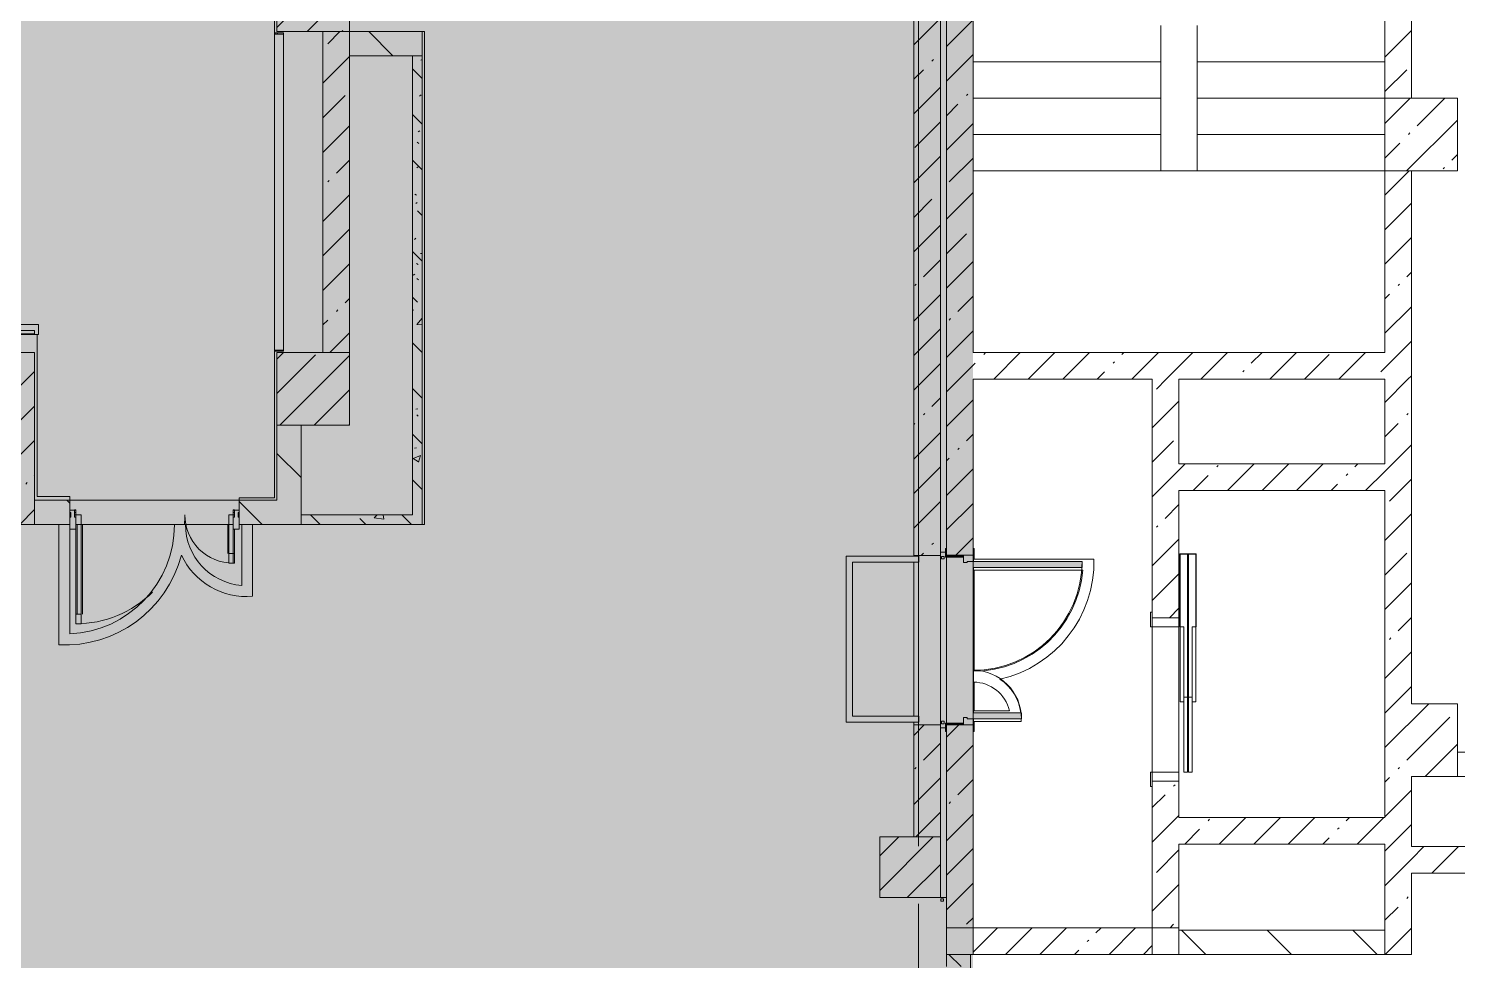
# Model space of a CAD drawing. Header units: millimetres. Extents: x -3238 to 193830, y -8553 to 29000.
# Drawn here: x 89917 to 101717, y 10180 to 17875 of the extents above; entities that cross this region are included whole.
import ezdxf

# ---------------------------------------------------------------- set-up
doc = ezdxf.new("R2010")
doc.units = ezdxf.units.MM
doc.linetypes.add('Осевая', pattern=[3175, 635, -476.25, 1587.5, -476.25])
doc.layers.add('A-DETL-GENF-5', color=7, linetype='Continuous', lineweight=9, true_color=0xc0c0c0, transparency=0.4)
for name, color, linetype, lineweight, true_color in [('A-DETL-GENF-6', 7, 'Continuous', 5, 0xe2e2e2), ('A-DETL-GENF-8', 7, 'Continuous', 5, 0xb7b7b7), ('A-DOOR-2', 7, 'Continuous', 5, 0xaaaaaa), ('A-DOOR-3', 7, 'Continuous', 5, 0xe2e2e2), ('A-DOOR-4', 7, 'Continuous', 5, 0xb7b7b7), ('A-DOOR-FRAM-2', 7, 'Continuous', 5, 0xe2e2e2), ('A-DOOR-FRAM-3', 7, 'Continuous', 5, 0xaaaaaa), ('A-DOOR-FRAM-4', 7, 'Continuous', 5, 0xb7b7b7), ('A-FLOR-2', 7, 'Continuous', 5, 0xb7b7b7), ('A-FLOR-3', 7, 'Continuous', 5, 0xaaaaaa), ('A-GLAZ-CWMG-2', 7, 'Continuous', 5, 0x737373), ('A-WALL-4', 7, 'Continuous', 9, 0x737373), ('A-WALL-5', 7, 'Continuous', 5, 0x737373), ('A-WALL-PATT-1', 7, 'Continuous', 5, 0x787878), ('I-WALL-7', 7, 'Continuous', 5, 0x737373), ('I-WALL-8', 7, 'Continuous', 5, 0x787878), ('S-COLS-2', 7, 'Continuous', 5, 0x737373)]:
    doc.layers.add(name, color=color, linetype=linetype, lineweight=lineweight, true_color=true_color)
for name, color, linetype, lineweight in [('A-WALL', 7, 'Continuous', 9), ('I-WALL-6', 7, 'Continuous', 5), ('S-COLS-3', 7, 'Continuous', 5), ('S-STRS-2', 7, 'Continuous', 5), ('Оси', 7, 'Continuous', 9), ('Оси-2', 7, 'Осевая', 9)]:
    doc.layers.add(name, color=color, linetype=linetype, lineweight=lineweight)
pattern_1 = [(135, (58957.15, 0), (-353.5534, -353.5534), [])]
pattern_2 = [(45, (58957.15, 0), (-285.123, 285.123), []), (45, (59242.27, 0), (-285.123, 285.123), [504.031, -100.806, 16.764, -84.042])]
pattern_3 = [(135, (58957.15, 0), (-377.171, -377.171), [533.4, -88.9, 17.78, -88.9]), (135, (58957.15, 376.94), (-377.171, -377.171), []), (50, (58957.15, 0), (637.6445, -55.7866), [66.675, -733.425]), (355, (58957.15, 0), (-123.349, 668.699), [53.34, -586.74]), (100.451, (59010.3, -4.65), (514.299, 612.908), [56.665, -623.315]), (46.184, (58957.15, 177.8), (948.776, -147.15), [100.012, -1100.137]), (96.636, (59036.2, 165.5), (830.91, 865.997), [84.998, -934.973]), (351.184, (58957.2, 177.8), (830.918, 865.988), [80.01, -880.11]), (21, (59046.05, 133.35), (530.6506, -357.928), [66.675, -733.425]), (326, (59046.05, 133.35), (216.308, 644.658), [53.34, -586.74]), (71.451, (59090.3, 103.5), (746.96, 286.724), [56.665, -623.315]), (37.5, (58957.15, 0), (10.8105, 295.9426), [16.764, -562.864, 16.764, -578.866, -588.962]), (37.5, (58957.15, 0), (10.8105, 295.9426), [-1175.258, 16.764, -572.198]), (7.5, (58957.15, 0), (233.8692, 350.6318), [16.764, -322.834, 16.764, -549.529, -224.472]), (7.5, (58957.15, 0), (233.8692, 350.6318), [-905.891, 16.764, -207.708]), (327.5, (58758.9, 0), (474.5678, -20.0513), [16.764, -205.486, 16.764, -676.656, -920.115]), (327.5, (58758.9, 0), (474.5678, -20.0513), [-915.67, 16.764, -903.351]), (317.5, (58670, 0), (518.452, 88.9934), [16.764, -272.161, 16.764, -443.738, -653.415]), (317.5, (58670, 0), (518.452, 88.9934), [-749.427, 16.764, -636.651])]

# ---------------------------------------------------------------- blocks, each defined once
blk = doc.blocks.new('BSC_Колонна _Прямоугольная - 600х600-V157-2_3_1_птичка')
at = {"layer": 'S-COLS-3'}
h = blk.add_hatch(dxfattribs=at)
h.set_pattern_fill('FP_179', color=256, style=0, pattern_type=2)
h.set_pattern_definition([(45, (-42460, -17000), (-285.123, 285.123), []), (45, (-42174.88, -17000), (-285.123, 285.123), [504.031, -100.806, 16.764, -84.042])])
h.paths.add_polyline_path([(-300, -300), (300, -300), (300, 300), (-300, 300)])
for p, q in [((300, 300), (-300, 300)), ((-300, 300), (-300, -300)), ((300, -300), (300, 300)), ((-300, -300), (300, -300))]:
    blk.add_line(p, q, dxfattribs=at)
blk = doc.blocks.new('BSC_Колонна _Прямоугольная - 600х600-V173-2_3_1_птичка')
at = {"layer": 'S-COLS-3'}
h = blk.add_hatch(dxfattribs=at)
h.set_pattern_fill('FP_190', color=256, style=0, pattern_type=2)
h.set_pattern_definition([(45, (-33310, -18150), (-285.123, 285.123), []), (45, (-33024.88, -18150), (-285.123, 285.123), [504.031, -100.806, 16.764, -84.042])])
h.paths.add_polyline_path([(-300, -300), (300, -300), (300, 300), (-300, 300)])
at = {"layer": 'S-COLS-2'}
for p, q in [((300, 300), (-300, 300)), ((-300, 300), (-300, -300)), ((300, -300), (300, 300)), ((-300, -300), (300, -300))]:
    blk.add_line(p, q, dxfattribs=at)
blk = doc.blocks.new('BSC_Колонна _Прямоугольная - 600х600-V183-2_3_1_птичка')
at = {"layer": 'S-COLS-3'}
h = blk.add_hatch(dxfattribs=at)
h.set_pattern_fill('FP_194', color=256, style=0, pattern_type=2)
h.set_pattern_definition([(45, (-33310, -14900), (-285.123, 285.123), []), (45, (-33024.88, -14900), (-285.123, 285.123), [504.031, -100.806, 16.764, -84.042])])
h.paths.add_polyline_path([(-300, -300), (300, -300), (300, 300), (-300, 300), (-300, 211)])
at = {"layer": 'S-COLS-2'}
for p, q in [((300, 300), (-300, 300)), ((-300, 300), (-300, -300)), ((300, -300), (300, 300)), ((-300, -300), (300, -300))]:
    blk.add_line(p, q, dxfattribs=at)
blk = doc.blocks.new('110_Дверь_СКБ_2Ст - Д-2 1450x2100h_Лестничная клетка EIS60-31576737-2_3_1_птичка')
at = {"layer": 'A-DOOR-3'}
for points in [[(-588, 921), (-588, 1010), (-638, 1010), (-638, 110), (-588, 110)], [(662, 510), (612, 510), (612, 110), (662, 110)], [(712, 30), (698, 30), (698, -110), (712, -110)]]:
    blk.add_hatch(color=256, dxfattribs=at).paths.add_polyline_path(points)
h = blk.add_hatch(color=256, dxfattribs=at)
h.paths.add_polyline_path([(712, 30), (712, 110), (662, 110), (662, 60), (652, 60), (652, 30), (685, 30)])
h.paths.add_polyline_path([(-628, 30), (-628, 60), (-638, 60), (-638, 110), (-688, 110), (-688, 30)])
at = {"layer": 'A-DOOR-FRAM-2'}
for points in [[(-672, 110), (-672, 118), (-743, 118), (-743, 110)], [(-672, 30), (-688, 30), (-688, -110), (-672, -110)], [(768, 110), (768, 118), (698, 118), (698, 110)], [(-672, -110), (-743, -110), (-743, -118), (-672, -118)], [(768, -118), (768, -110), (698, -110), (698, -118)]]:
    blk.add_hatch(color=256, dxfattribs=at).paths.add_polyline_path(points)
at = {"layer": 'A-DOOR-2'}
for p, q in [((-638, 1010), (-638, 110)), ((-588, 1010), (-638, 1010)), ((-588, 110), (-588, 1010)), ((662, 510), (612, 510)), ((612, 510), (612, 110)), ((662, 110), (662, 510))]:
    blk.add_line(p, q, dxfattribs=at)
for centre, radius, start, end in [((-638, 110), 900, 0, 90), ((662, 110), 400, 90, 180)]:
    blk.add_arc(centre, radius, start, end, dxfattribs=at)
at = {"layer": 'A-DOOR-4'}
for p, q in [((-638, 110), (-588, 110)), ((612, 110), (662, 110))]:
    blk.add_line(p, q, dxfattribs=at)
at = {"layer": 'A-DOOR-FRAM-3'}
for p, q in [((-672, 118), (-743, 118)), ((-743, 118), (-743, 110)), ((-672, 110), (-672, 118)), ((768, 118), (698, 118)), ((698, 118), (698, 110)), ((768, 110), (768, 118))]:
    blk.add_line(p, q, dxfattribs=at)
at = {"layer": 'A-DOOR-FRAM-4'}
for p, q in [((-743, 110), (-672, 110)), ((-638, 110), (-688, 110)), ((-688, 110), (-688, 30)), ((-688, 30), (-628, 30)), ((-672, 30), (-688, 30)), ((-688, 30), (-688, -110)), ((-672, -110), (-672, 30)), ((-638, 60), (-638, 110)), ((-628, 60), (-638, 60)), ((-628, 30), (-628, 60)), ((662, 60), (652, 60)), ((652, 60), (652, 30)), ((652, 30), (712, 30)), ((662, 110), (662, 60)), ((712, 110), (662, 110)), ((698, 110), (768, 110)), ((712, 30), (698, 30)), ((698, 30), (698, -110)), ((712, 30), (712, 110)), ((712, -110), (712, 30)), ((-672, -110), (-743, -110)), ((-743, -110), (-743, -118)), ((-743, -118), (-672, -118)), ((-688, -110), (-672, -110)), ((-672, -118), (-672, -110)), ((698, -110), (712, -110)), ((768, -110), (698, -110)), ((698, -110), (698, -118)), ((698, -118), (768, -118)), ((768, -118), (768, -110))]:
    blk.add_line(p, q, dxfattribs=at)
blk = doc.blocks.new('BSC_Колонна _Прямоугольная - 500х500-V245-2_3_1_птичка')
at = {"layer": 'S-COLS-3'}
h = blk.add_hatch(dxfattribs=at)
h.set_pattern_fill('FP_248', color=256, style=0, pattern_type=2)
h.set_pattern_definition([(45, (-38240, -10950), (-285.123, 285.123), []), (45, (-37954.88, -10950), (-285.123, 285.123), [504.031, -100.806, 16.764, -84.042])])
h.paths.add_polyline_path([(-250, -250), (250, -250), (250, 250), (-250, 250)])
at = {"layer": 'S-COLS-2'}
for p, q in [((250, 250), (-250, 250)), ((-250, 250), (-250, -250)), ((250, -250), (250, 250)), ((-250, -250), (250, -250))]:
    blk.add_line(p, q, dxfattribs=at)
blk = doc.blocks.new('DOR_Дверь лифта - 1350х2050h-19118285-2_3_1_птичка')
at = {"layer": 'A-DOOR-2'}
for p, q in [((-600, 125), (-720, 125)), ((-720, 125), (-720, 110)), ((-600, 110), (-600, 125)), ((720, 125), (600, 125)), ((600, 125), (600, 110)), ((720, 110), (720, 125)), ((-720, 110), (-600, 110)), ((-675, 110), (-675, -110)), ((-600, 110), (-675, 110)), ((600, 110), (-600, 110)), ((-600, 110), (-600, -110)), ((600, -110), (600, 110)), ((675, 110), (600, 110)), ((600, 110), (720, 110)), ((675, -110), (675, 110)), ((-675, -110), (-600, -110)), ((-600, -110), (600, -110)), ((600, -110), (675, -110)), ((-600, -150), (-600, -180)), ((20, -150), (-600, -150)), ((-600, -180), (20, -180)), ((-600, -190), (-600, -220)), ((20, -190), (-600, -190)), ((-600, -220), (20, -220)), ((-20, -120), (-20, -150)), ((600, -120), (-20, -120)), ((-20, -150), (600, -150)), ((-20, -220), (-20, -250)), ((600, -220), (-20, -220)), ((20, -180), (20, -150)), ((20, -220), (20, -190)), ((600, -150), (600, -120)), ((600, -250), (600, -220)), ((-20, -250), (600, -250))]:
    blk.add_line(p, q, dxfattribs=at)
at = {"layer": 'A-DOOR-FRAM-3'}
for p, q in [((600, -117), (600, -120)), ((1203, -117), (600, -117)), ((1203, -183), (1203, -117)), ((1200, -180), (20, -180)), ((20, -180), (20, -183)), ((20, -183), (1203, -183)), ((1203, -187), (20, -187)), ((20, -187), (20, -190)), ((20, -190), (1200, -190)), ((600, -120), (1200, -120)), ((1200, -120), (1200, -180)), ((1200, -190), (1200, -250)), ((1203, -253), (1203, -187)), ((600, -250), (600, -253)), ((1200, -250), (600, -250)), ((600, -253), (1203, -253))]:
    blk.add_line(p, q, dxfattribs=at)
blk = doc.blocks.new('Прямоугольный импост - Импост структурный с накладкой - 160мм Темный-32479175-2_3_1_птичка')
at = {"layer": 'A-GLAZ-CWMG-2'}
for p, q in [((-50, 40), (-50, 140)), ((-50, 140), (0, 140)), ((0, 140), (0, 40)), ((-40, 40), (-50, 40)), ((-50, -17), (-50, 0)), ((-50, 0), (-40, 0)), ((-40, 0), (-40, 40)), ((-10, 40), (-10, 0)), ((0, 40), (-10, 40)), ((-10, 0), (0, 0)), ((0, 0), (0, -17)), ((0, -17), (-50, -17))]:
    blk.add_line(p, q, dxfattribs=at)
blk = doc.blocks.new('Дверь_Витражная_остекление_ - Д-39_л_ Актовый-32481803-2_3_1_птичка')
at = {"layer": 'A-DETL-GENF-6'}
for points in [[(605, 920), (605, 20), (650, 20), (650, 920)], [(-660, 420), (-660, 140), (-650, 140), (-650, 40), (-660, 40), (-660, 20), (-615, 20), (-615, 420), (-650, 420)]]:
    blk.add_hatch(color=256, dxfattribs=at).paths.add_polyline_path(points)
at = {"layer": 'A-DETL-GENF-8'}
for p, q in [((596, 840), (596, 100)), ((650, 920), (605, 920)), ((605, 920), (605, 20)), ((650, 920), (605, 920)), ((605, 920), (605, 20)), ((650, 840), (605, 840)), ((640, 840), (640, 100)), ((650, 920), (650, 140)), ((650, 140), (650, 920)), ((-660, 420), (-615, 420)), ((-660, 420), (-660, 140)), ((-615, 420), (-660, 420)), ((-660, 420), (-660, 140)), ((-615, 420), (-615, 20)), ((-615, 20), (-615, 420)), ((-660, 340), (-615, 340)), ((-650, 340), (-650, 140)), ((-606, 340), (-606, 100)), ((-650, 100), (-615, 100)), ((-615, 20), (-650, 20)), ((-650, 20), (-615, 20)), ((650, 100), (605, 100)), ((605, 20), (650, 20)), ((605, 20), (650, 20)), ((650, 40), (650, 20)), ((650, 20), (650, 40))]:
    blk.add_line(p, q, dxfattribs=at)
at = {"layer": 'A-DOOR-4'}
for p, q in [((650, 920), (650, 140)), ((-650, 420), (-650, 140)), ((-650, 20), (-660, 20)), ((-660, 20), (-660, -20)), ((-650, 40), (-650, 20)), ((-650, -20), (-650, 20)), ((650, 40), (650, 20)), ((660, 20), (650, 20)), ((650, 20), (650, -20)), ((660, -20), (660, 20)), ((-660, -20), (-650, -20)), ((650, -20), (660, -20))]:
    blk.add_line(p, q, dxfattribs=at)
for centre, radius, start, end in [((650, 20), 900, 90, 134.8292), ((-650, 20), 400, 360, 90), ((650, 20), 900, 174.8223, 180)]:
    blk.add_arc(centre, radius, start, end, dxfattribs=at)
blk = doc.blocks.new('Прямоугольный импост - Импост структурный с накладкой - 160мм Темный-32479277-2_3_1_птичка')
at = {"layer": 'A-GLAZ-CWMG-2'}
for p, q in [((0, 140), (-50, 140)), ((-50, 140), (-50, 40)), ((0, 40), (0, 140)), ((-50, 40), (-40, 40)), ((-40, 0), (-50, 0)), ((-50, 0), (-50, -17)), ((-40, 40), (-40, 0)), ((-10, 0), (-10, 40)), ((-10, 40), (0, 40)), ((0, 0), (-10, 0)), ((0, -17), (0, 0)), ((-50, -17), (0, -17))]:
    blk.add_line(p, q, dxfattribs=at)
blk = doc.blocks.new('Стены наклон_ амфитеатр - Стены наклон_ амфитеатр-32992696-2_3_1_птичка')
at = {"layer": 'A-WALL-PATT-1'}
h = blk.add_hatch(dxfattribs=at)
h.set_pattern_fill('FP_261', color=256, style=0, pattern_type=2)
h.set_pattern_definition([(0, (26444.5, 15393.4), (0, 246.1), []), (90, (26444.5, 15393.4), (-1300, 8e-14), [])])
h.paths.add_polyline_path([(31010, 15354), (31010, 15381), (21879, 15381), (21879, 15354), (30993, 15354)])
at = {"layer": 'A-WALL-5'}
for p, q in [((31041, 15431), (21879, 15431)), ((21879, 15431), (21879, 15381)), ((21879, 15381), (31010, 15381)), ((21879, 15354), (21879, 15381)), ((21879, 15350), (21879, 15354)), ((31010, 15354), (21879, 15354)), ((31010, 15350), (21879, 15350)), ((31010, 15381), (31010, 15350)), ((31010, 15350), (31041, 15350)), ((31041, 15350), (31041, 15431))]:
    blk.add_line(p, q, dxfattribs=at)

msp = doc.modelspace()

# ---------------------------------------------------------------- hatches: boundary and pattern name
at = {"layer": 'A-DETL-GENF-5'}
msp.add_hatch(color=256, dxfattribs=at).paths.add_polyline_path([(94364, -280), (97717.2, -280), (97717.2, 23777.7), (92817.2, 23777.7), (92817.2, 27350), (62809.2, 27350), (62809.2, 15358), (58689.2, 15358), (58689.2, -280), (92282, -280)])
at = {"layer": 'I-WALL-6'}
h = msp.add_hatch(dxfattribs=at)
h.set_pattern_fill('FP_159', color=256, style=0, pattern_type=2)
h.set_pattern_definition(pattern_2)
h.paths.add_polyline_path([(97227.2, 11200), (97447.2, 11200), (97447.2, 12125), (97227.2, 12125), (97227.2, 11560.4)])
h.paths.add_polyline_path([(97447.2, 13525), (97447.2, 21575), (97227.2, 21575), (97227.2, 13525)])
h.paths.add_polyline_path([(97227.2, 22975), (97447.2, 22975), (97447.2, 23400), (97227.2, 23395), (97227.2, 23004)])
h = msp.add_hatch(dxfattribs=at)
h.set_pattern_fill('FP_159', color=256, style=0, pattern_type=2)
h.set_pattern_definition(pattern_2)
h.paths.add_polyline_path([(97717.2, 10450), (97717.2, 12125), (97497.2, 12125), (97497.2, 10450)])
h.paths.add_polyline_path([(97717.2, 13525), (97717.2, 21575), (97497.2, 21575), (97497.2, 13525), (97667.2, 13525)])
h.paths.add_polyline_path([(97717.2, 22975), (97717.2, 23420.3), (97497.2, 23420.3), (97497.2, 22975), (97667.2, 22975)])
h = msp.add_hatch(dxfattribs=at)
h.set_pattern_fill('FP_159', color=256, style=0, pattern_type=2)
h.set_pattern_definition(pattern_2)
h.paths.add_polyline_path([(101117.2, 17300), (101337.2, 17300), (101337.2, 22700), (101117.2, 22700), (101117.2, 17477.7)])
h = msp.add_hatch(dxfattribs=at)
h.set_pattern_fill('FP_159', color=256, style=0, pattern_type=2)
h.set_pattern_definition(pattern_2)
h.paths.add_polyline_path([(92549, 15200), (92567.2, 15200), (92567.2, 17850), (92347.2, 17850), (92347.2, 15200)])
h = msp.add_hatch(dxfattribs=at)
h.set_pattern_fill('FP_162', color=256, style=0, pattern_type=2)
h.set_pattern_definition(pattern_1)
h.paths.add_polyline_path([(93087.2, 17650), (93167.2, 17650), (93167.2, 17850), (92567.2, 17850), (92567.2, 17650), (92817.2, 17650)])
h = msp.add_hatch(dxfattribs=at)
h.set_pattern_fill('FP_159', color=256, style=0, pattern_type=2)
h.set_pattern_definition(pattern_2)
h.paths.add_polyline_path([(101337.2, 15200), (101337.2, 16700), (101117.2, 16700), (101117.2, 15200)])
h = msp.add_hatch(dxfattribs=at)
h.set_pattern_fill('FP_159', color=256, style=0, pattern_type=2)
h.set_pattern_definition(pattern_2)
h.paths.add_polyline_path([(89967.2, 13780), (89967.2, 15200), (89747.2, 15200), (89747.2, 13780)])
h = msp.add_hatch(dxfattribs=at)
h.set_pattern_fill('FP_159', color=256, style=0, pattern_type=2)
h.set_pattern_definition(pattern_2)
h.paths.add_polyline_path([(101117.2, 14980), (101337.2, 14980), (101337.2, 15200), (97717.2, 15200), (97717.2, 14980), (100609.9, 14980)])
h = msp.add_hatch(dxfattribs=at)
h.set_pattern_fill('FP_159', color=256, style=0, pattern_type=2)
h.set_pattern_definition(pattern_2)
h.paths.add_polyline_path([(99417.2, 14280), (99417.2, 14980), (99197.2, 14980), (99197.2, 14280)])
h = msp.add_hatch(dxfattribs=at)
h.set_pattern_fill('FP_159', color=256, style=0, pattern_type=2)
h.set_pattern_definition(pattern_2)
h.paths.add_polyline_path([(101337.2, 10230), (101337.2, 11700), (101117.2, 11700), (101117.2, 10230)])
h.paths.add_polyline_path([(101337.2, 12300), (101337.2, 14980), (101117.2, 14980), (101117.2, 12300)])
h = msp.add_hatch(dxfattribs=at)
h.set_pattern_fill('FP_162', color=256, style=0, pattern_type=2)
h.set_pattern_definition(pattern_1)
h.paths.add_polyline_path([(92167.2, 13780), (92167.2, 14600), (91967.2, 14600), (91967.2, 13780)])
h = msp.add_hatch(dxfattribs=at)
h.set_pattern_fill('FP_159', color=256, style=0, pattern_type=2)
h.set_pattern_definition(pattern_2)
h.paths.add_polyline_path([(99197.2, 10450), (99417.2, 10450), (99417.2, 11660), (99197.2, 11660)])
h.paths.add_polyline_path([(99197.2, 13010), (99417.2, 13010), (99417.2, 14280), (99197.2, 14280), (99197.2, 13335.6)])
h = msp.add_hatch(dxfattribs=at)
h.set_pattern_fill('FP_159', color=256, style=0, pattern_type=2)
h.set_pattern_definition(pattern_2)
h.paths.add_polyline_path([(101117.2, 14060), (101117.2, 14280), (99417.2, 14280), (99417.2, 14060), (100609.9, 14060)])
h = msp.add_hatch(dxfattribs=at)
h.set_pattern_fill('FP_162', color=256, style=0, pattern_type=2)
h.set_pattern_definition(pattern_1)
h.paths.add_polyline_path([(89967.2, 13780), (90257.2, 13780), (90257.2, 13980), (89967.2, 13980)])
h.paths.add_polyline_path([(91967.2, 13780), (91967.2, 13980), (91657.2, 13980), (91657.2, 13780)])
h = msp.add_hatch(dxfattribs=at)
h.set_pattern_fill('FP_162', color=256, style=0, pattern_type=2)
h.set_pattern_definition(pattern_1)
h.paths.add_polyline_path([(109978.7, 11700), (110667.2, 11700), (110667.2, 11900), (107717.2, 11900), (107717.2, 11700), (108937.7, 11700)])
h.paths.add_polyline_path([(101717.2, 11700), (104192.9, 11700), (104192.9, 11900), (101717.2, 11900)])
h.paths.add_polyline_path([(107117.2, 11700), (107117.2, 11900), (105642.9, 11900), (105642.9, 11700), (106855.7, 11700)])
h = msp.add_hatch(dxfattribs=at)
h.set_pattern_fill('FP_159', color=256, style=0, pattern_type=2)
h.set_pattern_definition(pattern_2)
h.paths.add_polyline_path([(101117.2, 11140), (101117.2, 11360), (99417.2, 11360), (99417.2, 11140), (100609.9, 11140)])
h = msp.add_hatch(dxfattribs=at)
h.set_pattern_fill('FP_159', color=256, style=0, pattern_type=2)
h.set_pattern_definition(pattern_2)
h.paths.add_polyline_path([(101337.2, 10900), (103717.9, 10900), (103717.9, 11120), (101337.2, 11120)])
h = msp.add_hatch(dxfattribs=at)
h.set_pattern_fill('FP_159', color=256, style=0, pattern_type=2)
h.set_pattern_definition(pattern_2)
h.paths.add_polyline_path([(99197.2, 10230), (99197.2, 10450), (97717.2, 10450), (97717.2, 10230), (98527.9, 10230)])
h = msp.add_hatch(dxfattribs=at)
h.set_pattern_fill('FP_162', color=256, style=0, pattern_type=2)
h.set_pattern_definition(pattern_1)
h.paths.add_polyline_path([(101117.2, 10230), (101117.2, 10430), (99417.2, 10430), (99417.2, 10230), (100609.9, 10230)])
h = msp.add_hatch(dxfattribs=at)
h.set_pattern_fill('FP_162', color=256, style=0, pattern_type=2)
h.set_pattern_definition(pattern_1)
h.paths.add_polyline_path([(97497.2, 7900), (97697.2, 7900), (97697.2, 8000), (97497.2, 8000)])
h.paths.add_polyline_path([(97697.2, 10130), (97697.2, 10230), (97497.2, 10230), (97497.2, 10130)])
at = {"layer": 'I-WALL-8'}
h = msp.add_hatch(dxfattribs=at)
h.set_pattern_fill('FP_170', color=256, style=0, pattern_type=2)
h.set_pattern_definition(pattern_3)
h.paths.add_polyline_path([(93167.2, 13780), (93167.2, 17650), (93087.2, 17650), (93087.2, 13780)])
h = msp.add_hatch(dxfattribs=at)
h.set_pattern_fill('FP_170', color=256, style=0, pattern_type=2)
h.set_pattern_definition(pattern_3)
h.paths.add_polyline_path([(92167.2, 13780), (93087.2, 13780), (93087.2, 13860), (92167.2, 13860)])
at = {"layer": 'S-COLS-3'}
h = msp.add_hatch(dxfattribs=at)
h.set_pattern_fill('FP_159', color=256, style=0, pattern_type=2)
h.set_pattern_definition(pattern_2)
h.paths.add_polyline_path([(101117.2, 11700), (101717.2, 11700), (101717.2, 12300), (101117.2, 12300)])

# ---------------------------------------------------------------- linework, layer by layer
at = {"layer": 'A-FLOR-2'}
for p, q in [((91947.2, 17840), (91947.2, 18470)), ((93167.2, 17850), (93188.2, 17850)), ((93188.2, 17850), (93188.2, 13780)), ((89987.2, 15350), (89987.2, 14011)), ((91947.2, 14000), (91947.2, 15210)), ((89987.2, 14011), (90257.2, 14011)), ((90257.2, 14011), (90257.2, 13980)), ((91657.2, 13980), (91657.2, 14000)), ((91657.2, 14000), (91947.2, 14000)), ((90167.4, 13780), (90167.4, 12786.3)), ((90257.4, 12875.9), (90257.4, 13740)), ((91607.2, 13780), (90307.2, 13780)), ((91677.4, 13780), (91677.4, 13276.6)), ((91767.4, 13187.1), (91767.4, 13780)), ((93188.2, 13780), (93167.2, 13780)), ((97270.3, 13518), (96670.3, 13518)), ((96670.3, 13518), (96670.3, 12148.2)), ((96720.3, 12198.2), (96720.3, 13468)), ((96720.3, 13468), (97270.3, 13468)), ((97270.3, 13468), (97270.3, 13518)), ((97486.9, 13550), (97447.2, 13550)), ((97270.3, 12198.2), (96720.3, 12198.2)), ((97270.3, 12148.2), (97270.3, 12198.2)), ((96670.3, 12148.2), (97270.3, 12148.2)), ((97447.2, 12100), (97486.9, 12100)), ((97497.2, 10700), (97447.2, 10700)), ((97497.2, 10230), (97497.2, 10450)), ((97717.2, 10230), (97697.2, 10230))]:
    msp.add_line(p, q, dxfattribs=at)
for centre, radius, start, end in [((90217.4, 13780), 905, 272.53324, 0), ((91717.4, 13780), 505, 180, 265.45696), ((90217.4, 13780), 995, 267.1196, 345.20242), ((91717.4, 13780), 595, 205.28402, 274.82046)]:
    msp.add_arc(centre, radius, start, end, dxfattribs=at)
at = {"layer": 'A-FLOR-3'}
for p, q in [((98715.3, 13493.1), (97720.5, 13493.1)), ((97720.5, 13493.1), (97720.5, 13475)), ((97727.2, 13492.5), (97727.2, 13550)), ((97720.5, 13425), (97720.5, 13403.1)), ((97720.5, 13403.1), (98622.8, 13403.1)), ((97727.2, 12568.5), (97727.2, 13403.1)), ((97720.5, 12568.1), (97720.5, 12478.1)), ((97727.2, 12242), (97727.2, 12477.5)), ((98017.7, 12242), (97720.5, 12242)), ((97720.5, 12242), (97720.5, 12225)), ((97720.5, 12175), (97720.5, 12152)), ((97720.5, 12152), (98115, 12152)), ((97727.2, 12100), (97727.2, 12152)), ((99417.2, 10230), (99197.2, 10230))]:
    msp.add_line(p, q, dxfattribs=at)
for centre, radius, start, end in [((97720.5, 13473.1), 995, 282.67054, 1.1511), ((97720.5, 13473.1), 905, 270, 355.56313), ((97720.5, 12173.1), 305, 13.0427, 90), ((97720.5, 12173.1), 395, 7.55422, 56.45952), ((97720.5, 12173.1), 395, 356.92799, 0.27403)]:
    msp.add_arc(centre, radius, start, end, dxfattribs=at)
at = {"layer": 'A-WALL'}
msp.add_line((101117.2, 10230), (101117.2, 10430), dxfattribs=at)
at = {"layer": 'A-WALL-4'}
for p, q in [((91959.7, 17840), (91959.7, 17830)), ((91972.2, 17840), (91972.2, 17830)), ((92567.2, 17650), (92567.2, 17850)), ((93167.2, 17650), (93087.2, 17650)), ((91959.7, 15220), (91959.7, 15210)), ((91972.2, 15220), (91972.2, 15210)), ((89967.2, 13780), (89967.2, 13980))]:
    msp.add_line(p, q, dxfattribs=at)
at = {"layer": 'A-WALL-5'}
for p, q in [((97477.2, 13515), (97457.2, 13515)), ((97457.2, 13515), (97457.2, 13495)), ((97457.2, 13495), (97477.2, 13495)), ((97477.2, 13495), (97477.2, 13515)), ((97457.2, 12155), (97457.2, 12135)), ((97477.2, 12155), (97457.2, 12155)), ((97477.2, 12135), (97477.2, 12155)), ((97457.2, 12135), (97477.2, 12135)), ((97451.7, 10689), (97451.7, 10669)), ((97471.7, 10689), (97451.7, 10689)), ((97451.7, 10669), (97471.7, 10669)), ((97471.7, 10669), (97471.7, 10689))]:
    msp.add_line(p, q, dxfattribs=at)
at = {"layer": 'I-WALL-6'}
for p, q in [((101117.2, 22700), (101117.2, 17300)), ((101337.2, 17300), (101337.2, 22700)), ((101117.2, 16700), (101117.2, 15200)), ((101337.2, 12300), (101337.2, 16700)), ((101117.2, 15200), (97717.2, 15200)), ((97717.2, 14980), (99197.2, 14980)), ((99197.2, 14980), (99197.2, 13010)), ((99417.2, 14980), (101117.2, 14980)), ((99417.2, 14280), (99417.2, 14980)), ((101117.2, 14980), (101117.2, 14280)), ((101117.2, 14280), (99417.2, 14280)), ((99417.2, 13010), (99417.2, 14060)), ((99417.2, 14060), (101117.2, 14060)), ((101117.2, 14060), (101117.2, 12300)), ((99197.2, 13010), (99417.2, 13010)), ((104162.9, 11900), (101717.2, 11900)), ((101717.2, 11900), (101717.2, 11700)), ((101117.2, 11700), (101117.2, 11360)), ((101337.2, 11120), (101337.2, 11700)), ((101717.2, 11700), (103517.9, 11700)), ((99197.2, 11660), (99197.2, 10230)), ((99417.2, 11660), (99197.2, 11660)), ((99417.2, 11360), (99417.2, 11660)), ((101117.2, 11360), (99417.2, 11360)), ((99417.2, 10230), (99417.2, 11140)), ((99417.2, 11140), (101117.2, 11140)), ((101117.2, 11140), (101117.2, 10430)), ((103517.9, 11120), (101337.2, 11120)), ((101337.2, 10900), (103717.9, 10900)), ((101337.2, 10230), (101337.2, 10900)), ((99417.2, 10450), (97717.2, 10450)), ((101117.2, 10430), (99417.2, 10430)), ((97717.2, 10230), (99197.2, 10230)), ((99197.2, 10230), (101337.2, 10230))]:
    msp.add_line(p, q, dxfattribs=at)
at = {"layer": 'I-WALL-7'}
for p, q in [((97227.2, 21584.5), (97227.2, 13518)), ((97447.2, 11200), (97447.2, 21584.5)), ((97497.2, 21520), (97497.2, 13580)), ((97717.2, 15200), (97717.2, 21520)), ((92022.2, 17840), (91947.2, 17840)), ((91947.2, 15210), (91947.2, 17840)), ((91947.2, 17830), (92022.2, 17830)), ((92022.2, 17840), (92022.2, 15210)), ((92347.2, 17850), (92347.2, 15200)), ((93167.2, 17850), (92567.2, 17850)), ((93167.2, 13780), (93167.2, 17850)), ((92567.2, 15200), (92567.2, 17650)), ((92567.2, 17650), (93087.2, 17650)), ((93087.2, 17650), (93087.2, 13860)), ((89967.2, 15200), (89567.2, 15200)), ((89967.2, 13980), (89967.2, 15200)), ((91947.2, 15220), (92022.2, 15220)), ((91947.2, 15210), (92022.2, 15210)), ((97717.2, 13580), (97717.2, 14980)), ((91967.2, 14600), (91967.2, 13980)), ((92167.2, 14600), (92167.2, 13780)), ((89967.2, 13980), (91967.2, 13980)), ((90257.2, 13780), (90257.2, 13980)), ((91657.2, 13980), (91657.2, 13780)), ((93087.2, 13860), (92167.2, 13860)), ((79167.2, 13780), (90257.2, 13780)), ((91657.2, 13780), (93167.2, 13780)), ((97227.2, 13525), (97447.2, 13525)), ((97227.2, 12198.2), (97227.2, 13468)), ((97497.2, 12140), (97497.2, 13510)), ((97717.2, 13425), (97717.2, 12225)), ((97227.2, 12148.2), (97227.2, 11200)), ((97447.2, 12125), (97227.2, 12125)), ((97497.2, 12070), (97497.2, 10450)), ((97717.2, 12070), (97717.2, 10230)), ((97497.2, 10450), (97717.2, 10450)), ((97697.2, 10230), (97497.2, 10230)), ((97497.2, 10230), (97497.2, 10130)), ((97697.2, 10230), (97697.2, 7900))]:
    msp.add_line(p, q, dxfattribs=at)
at = {"layer": 'S-COLS-3'}
for p, q in [((101117.2, 12300), (101117.2, 11700)), ((101717.2, 12300), (101337.2, 12300)), ((101717.2, 11700), (101717.2, 12300)), ((101337.2, 11700), (101717.2, 11700))]:
    msp.add_line(p, q, dxfattribs=at)
at = {"layer": 'S-STRS-2'}
for p, q in [((99267.2, 17900), (99267.2, 17600)), ((99567.2, 17600), (99567.2, 17900)), ((99267.2, 17600), (97717.2, 17600)), ((99267.2, 17600), (97717.2, 17600)), ((99267.2, 17600), (99267.2, 17300)), ((99567.2, 17300), (99567.2, 17600)), ((99567.2, 17600), (101117.2, 17600)), ((99567.2, 17600), (101117.2, 17600)), ((99267.2, 17300), (97717.2, 17300)), ((99267.2, 17300), (97717.2, 17300)), ((99267.2, 17300), (99267.2, 17000)), ((99567.2, 17000), (99567.2, 17300)), ((99567.2, 17300), (101117.2, 17300)), ((99567.2, 17300), (101117.2, 17300)), ((99267.2, 17000), (97717.2, 17000)), ((99267.2, 17000), (97717.2, 17000)), ((99267.2, 17000), (99267.2, 16700)), ((99567.2, 16700), (99567.2, 17000)), ((99567.2, 17000), (101117.2, 17000)), ((99567.2, 17000), (101117.2, 17000)), ((99267.2, 16700), (97717.2, 16700)), ((99267.2, 16700), (97717.2, 16700)), ((99567.2, 16700), (99267.2, 16700)), ((99567.2, 16700), (101117.2, 16700)), ((99567.2, 16700), (101117.2, 16700))]:
    msp.add_line(p, q, dxfattribs=at)
at = {"layer": 'Оси'}
msp.add_line((97267.2, 11277.7), (97267.2, 23777.7), dxfattribs=at)
at = {"layer": 'Оси-2'}
msp.add_line((97267.2, 7947.2), (97267.2, 11277.7), dxfattribs=at)

# ---------------------------------------------------------------- block references
at = {"layer": 'A-DOOR-2', "rotation": 90}
msp.add_blockref('DOR_Дверь лифта - 1350х2050h-19118285-2_3_1_птичка', (99307.2, 12335), dxfattribs=at)
at = {"layer": 'A-DOOR-4'}
for name, p, rotation in [('Дверь_Витражная_остекление_ - Д-39_л_ Актовый-32481803-2_3_1_птичка', (90957.2, 13880), 180), ('110_Дверь_СКБ_2Ст - Д-2 1450x2100h_Лестничная клетка EIS60-31576737-2_3_1_птичка', (97607.2, 12837.5), 269.9999999999999)]:
    msp.add_blockref(name, p, dxfattribs=dict(at, rotation=rotation))
at = {"layer": 'A-GLAZ-CWMG-2', "rotation": 180}
msp.add_blockref('Прямоугольный импост - Импост структурный с накладкой - 160мм Темный-32479277-2_3_1_птичка', (90257.2, 13880), dxfattribs=at)
at = {"layer": 'A-GLAZ-CWMG-2', "extrusion": (0, 0, -1), "rotation": 180}
msp.add_blockref('Прямоугольный импост - Импост структурный с накладкой - 160мм Темный-32479175-2_3_1_птичка', (-91657.2, 13880), dxfattribs=at)
at = {"layer": 'A-WALL-5'}
msp.add_blockref('Стены наклон_ амфитеатр - Стены наклон_ амфитеатр-32992696-2_3_1_птичка', (58957.2, 0), dxfattribs=at)
at = {"layer": 'S-COLS-2'}
for name, p in [('BSC_Колонна _Прямоугольная - 600х600-V173-2_3_1_птичка', (92267.2, 18150)), ('BSC_Колонна _Прямоугольная - 600х600-V183-2_3_1_птичка', (92267.2, 14900)), ('BSC_Колонна _Прямоугольная - 500х500-V245-2_3_1_птичка', (97197.2, 10950))]:
    msp.add_blockref(name, p, dxfattribs=at)
at = {"layer": 'S-COLS-3'}
msp.add_blockref('BSC_Колонна _Прямоугольная - 600х600-V157-2_3_1_птичка', (101417.2, 17000), dxfattribs=at)

doc.saveas('drawing.dxf')
